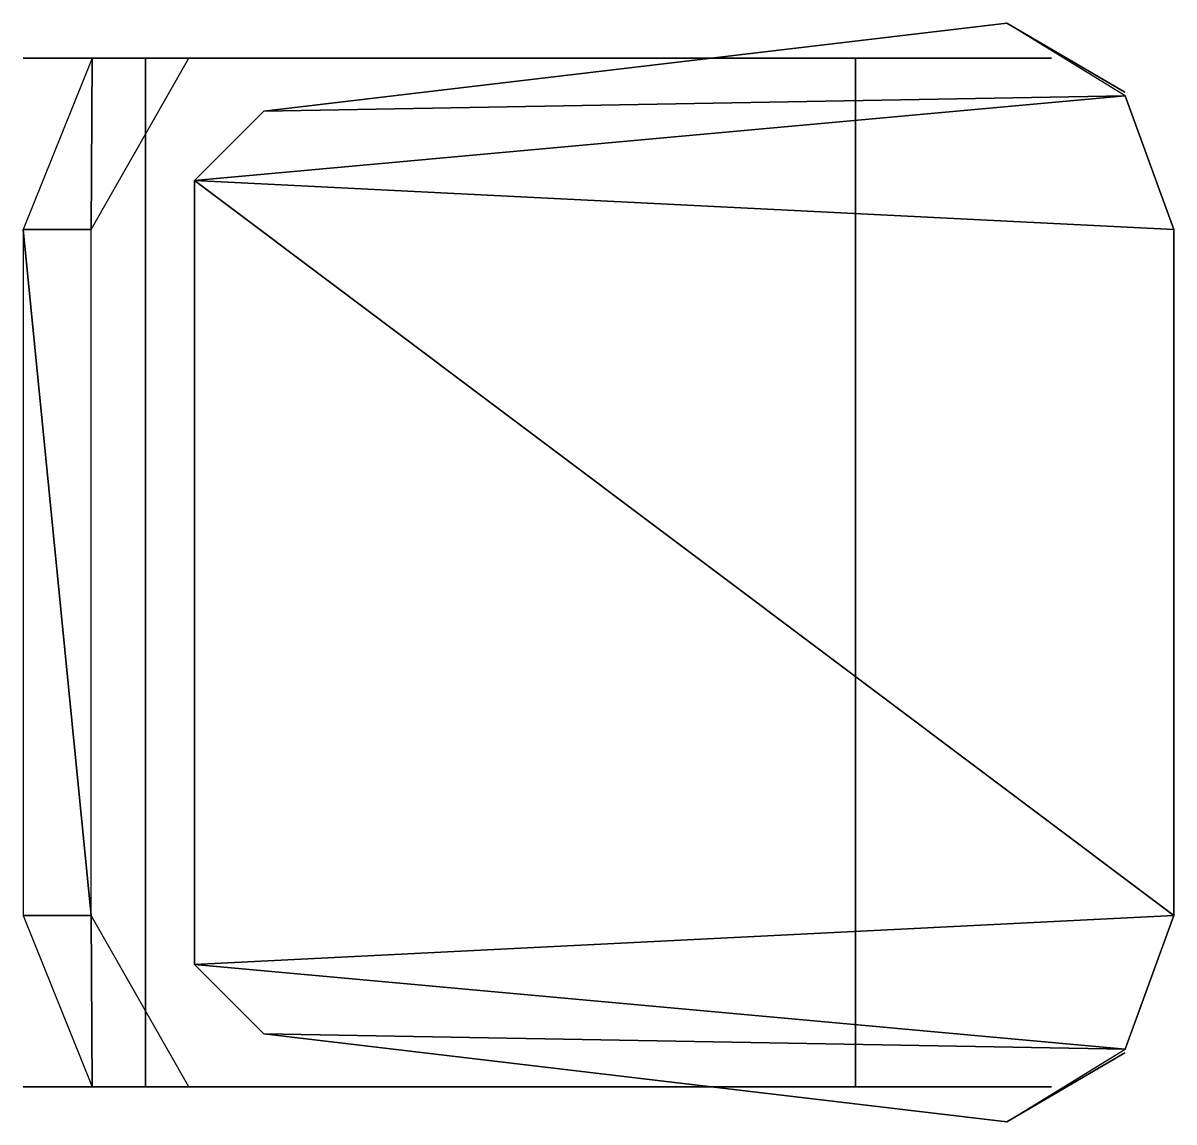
# Model space of a CAD drawing. Extents: x -0.597 to 0, y -0.285 to 0.285.
import ezdxf

# ---------------------------------------------------------------- set-up
doc = ezdxf.new("R2010")
doc.units = 0
doc.header["$LTSCALE"] = 2
doc.layers.get('0').update_dxf_attribs({"linetype": 'CONTINUOUS'})

msp = doc.modelspace()

# ---------------------------------------------------------------- meshes
at = {"color": 0, "linetype": 'BYBLOCK'}
mesh = msp.add_polyface(dxfattribs=at)
corners = [(-0.55187, 0.2667, 0.70263), (-0.0635, 0.2667), (-0.55187, 0.2667, 0.66453), (-0.1016, 0.2667), (-0.5969, 0.2667), (-0.4191, 0.2667, 0.4572), (-0.5588, 0.2667), (-0.3937, 0.2667, 0.4318), (-0.5969, -0.2667), (-0.4191, -0.2667, 0.4572), (-0.5588, -0.2667), (-0.3937, -0.2667, 0.4318), (-0.55187, -0.2667, 0.70263), (-0.0635, -0.2667), (-0.55187, -0.2667, 0.66453), (-0.1016, -0.2667), (-0.508, 0.2032, 0.3937), (0, 0.1778, 0.3937), (-0.0254, 0.24719, 0.4064), (-0.02542, -0.24898, 0.4064), (-0.08674, -0.2849, 0.4064), (-0.02542, -0.24898, 0.3556), (-0.08674, -0.2849, 0.3556), (0, -0.1778, 0.3937), (0, 0.1778, 0.3556), (0, -0.1778, 0.3556), (-0.08674, 0.2849, 0.4064), (-0.02542, 0.24898, 0.4064), (-0.08674, 0.2849, 0.3556), (-0.02542, 0.24898, 0.3556), (-0.508, -0.2032, 0.3937), (-0.508, 0.2032, 0.3556), (-0.508, -0.2032, 0.3556), (-0.47208, 0.23912, 0.4064), (-0.47208, 0.23912, 0.3556), (-0.47208, -0.23912, 0.4064), (-0.47208, -0.23912, 0.3556), (-0.0254, -0.24719, 0.4064), (-0.0254, -0.24719, 0.3556), (-0.0254, 0.24719, 0.3556), (-0.5969, -0.1778, 0.762), (-0.56104, -0.2667, 0.70959), (-0.56164, -0.1778, 0.63622), (-0.51084, -0.2667, 0.63622), (-0.56104, 0.2667, 0.70959), (-0.5969, 0.1778, 0.762), (-0.56164, 0.1778, 0.63622), (-0.51084, 0.2667, 0.63622), (-0.1651, -0.2667, 0.127), (-0.1651, -0.2667, 0.1016), (-0.1651, 0.2667, 0.127), (-0.1651, 0.2667, 0.1016), (-0.5334, -0.2667, 0.127), (-0.5334, -0.2667, 0.1016), (-0.5334, 0.2667, 0.127), (-0.5334, 0.2667, 0.1016)]
mesh.append_faces([[corners[k] for k in face] for face in [(37, 35, 20), (33, 18, 26), (42, 41, 43), (44, 46, 47)]], dxfattribs={"vtx0": -1, "color": 0})
mesh.append_faces([[corners[k] for k in face] for face in [(30, 23, 16), (17, 16, 23), (16, 18, 33)]], dxfattribs={"vtx0": -1, "vtx1": -1, "color": 0})
mesh.append_faces([[corners[k] for k in face] for face in [(16, 17, 18), (30, 37, 23)]], dxfattribs={"vtx0": -1, "vtx2": -1, "color": 0})
mesh.append_faces([[corners[k] for k in face] for face in [(0, 1, 2), (3, 2, 1), (4, 5, 6), (7, 6, 5), (8, 9, 10), (11, 10, 9), (12, 13, 14), (15, 14, 13), (19, 20, 21), (22, 21, 20), (17, 23, 24), (25, 24, 23), (26, 27, 28), (29, 28, 27), (23, 37, 25), (38, 25, 37), (18, 17, 39), (24, 39, 17), (20, 35, 22), (36, 22, 35), (40, 41, 42), (40, 42, 45), (46, 45, 42), (48, 49, 50), (51, 50, 49), (52, 53, 54), (55, 54, 53)]], dxfattribs={"vtx1": -1, "color": 0})
mesh.append_faces([[corners[k] for k in face] for face in [(30, 35, 37)]], dxfattribs={"vtx1": -1, "vtx2": -1, "color": 0})
mesh.append_faces([[corners[k] for k in face] for face in [(30, 16, 31), (31, 32, 30), (16, 33, 34), (34, 31, 16), (35, 30, 32), (32, 36, 35), (33, 26, 28), (28, 34, 33), (44, 45, 46)]], dxfattribs={"vtx2": -1, "color": 0})

doc.saveas('drawing.dxf')
